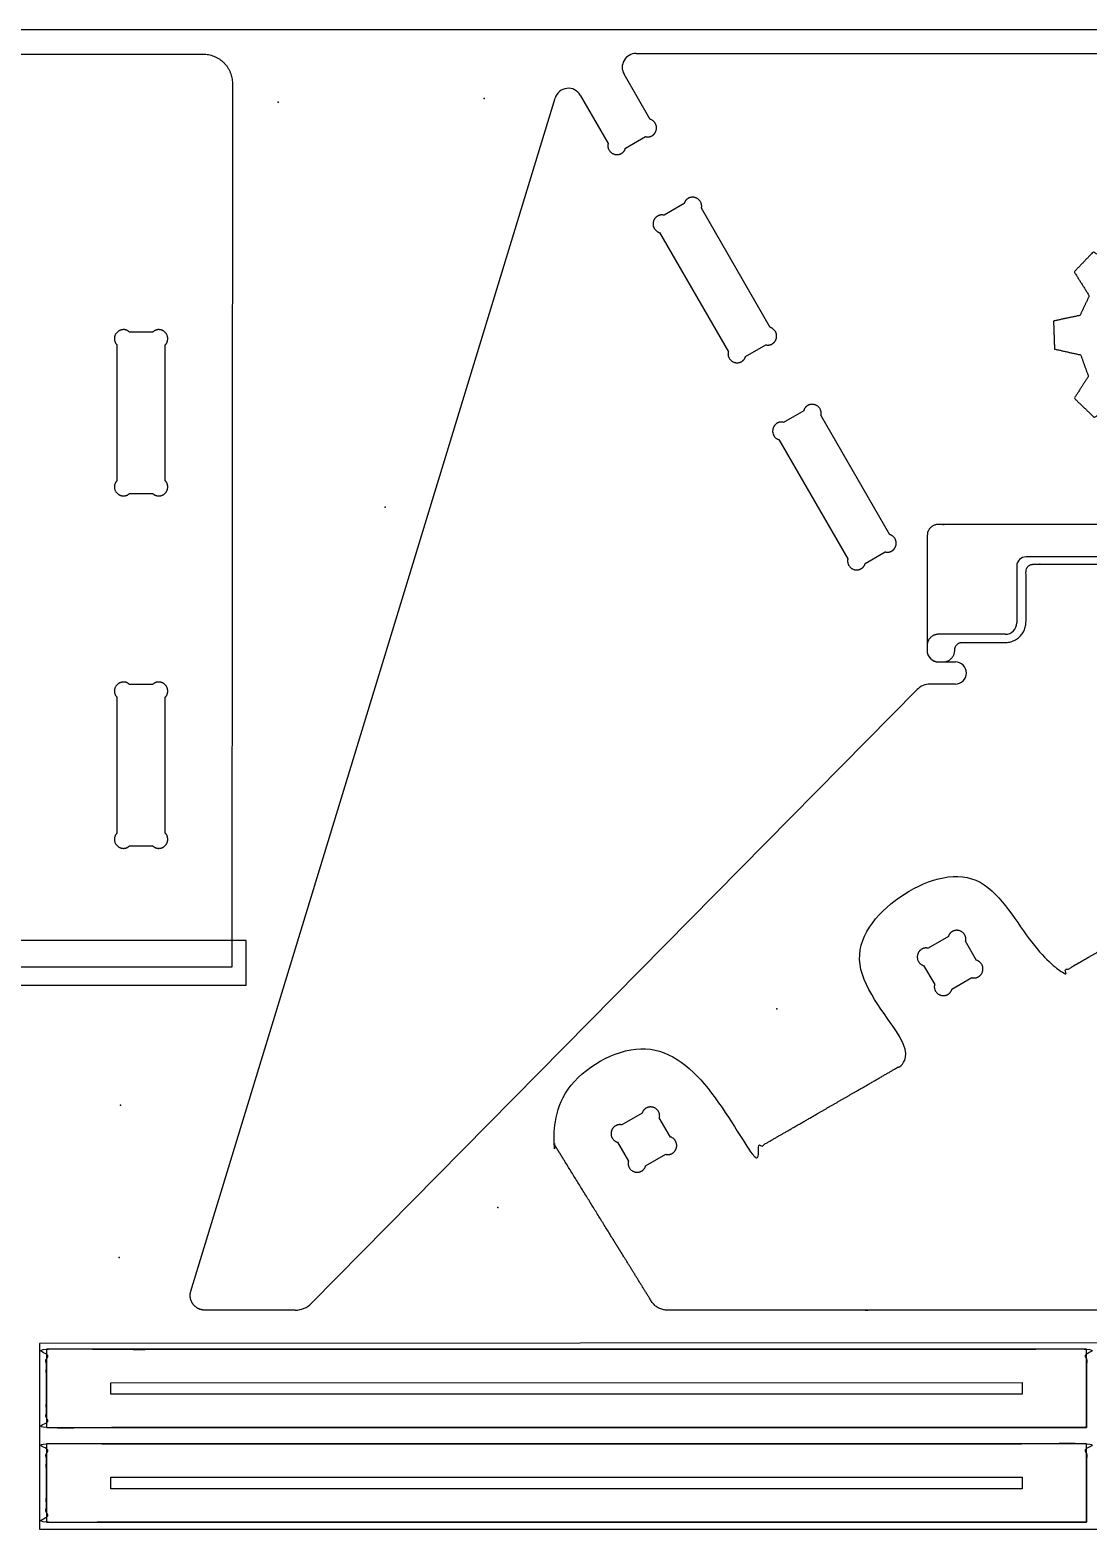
# Model space of a CAD drawing. Header units: millimetres. Extents: x 0 to 2438, y 0 to 1220.
# Drawn here: x 779 to 1238, y 570 to 1220 of the extents above; entities that cross this region are included whole.
import ezdxf

# ---------------------------------------------------------------- set-up
doc = ezdxf.new("R2010")
doc.units = ezdxf.units.MM
doc.header["$MEASUREMENT"] = 0
for name, color, linetype, true_color in [('Angled Pocket Entry', 3, 'Continuous', 0x00ff00), ('Board Fixings', 6, 'Continuous', 0xff00ff), ('Pockets 10mm', 5, 'Continuous', 0x0000ff), ('Pockets 5mm', 4, 'Continuous', 0x00ffff), ('Profile - inside', 30, 'Continuous', 0xff7f00), ('Profile - outside', 18, 'Continuous', 0x000000), ('Stock Perimeter', 1, 'Continuous', 0xff0007)]:
    doc.layers.add(name, color=color, linetype=linetype, true_color=true_color)

msp = doc.modelspace()

# ---------------------------------------------------------------- linework, layer by layer
at = {"layer": 'Angled Pocket Entry'}
for p, q in [((873.3246317852986, 825.1240213875562), (13.86073764517641, 825.1240213875562)), ((873.3246317852986, 805.805738906254), (873.3246317852986, 825.1240213875562)), ((13.86073764517641, 805.805738906254), (873.3246317852986, 805.805738906254))]:
    msp.add_line(p, q, dxfattribs=at)
at = {"layer": 'Board Fixings'}
for p in [(976.5829456385388, 1190.34034558592), (887.230360006779, 1188.754388429757), (933.6103956256023, 1013.008646786231), (1103.510356638297, 795.5506807819257), (818.7850279434181, 753.728478489045), (982.4029359749279, 709.3575203788049), (818.1206966447958, 687.6655292221307)]:
    msp.add_point(p, dxfattribs=at)
at = {"layer": 'Pockets 10mm'}
for points, weights, knots in [([(1223.943824901207, 1081.624344494922), (1223.733094493888, 1087.697127761734), (1223.522364086568, 1093.769911028545), (1229.266308405234, 1094.998734277003), (1235.0102527239, 1096.22755752546), (1237.02192361517, 1100.465714481788), (1239.03359450644, 1104.703871438116), (1235.758953821734, 1109.905709686117), (1232.484313137028, 1115.107547934118), (1236.654966714016, 1119.451388223644), (1240.825620291003, 1123.79522851317), (1245.896430935141, 1120.506449984511), (1250.967241579279, 1117.217671455853), (1255.224743911109, 1118.76521469323), (1259.482246242939, 1120.312757930606), (1260.866111419591, 1126.429221737846), (1262.249976596244, 1132.545685545084), (1268.175397924558, 1132.7026936537), (1274.100819252872, 1132.859701762316), (1275.460648598121, 1126.891766521577), (1276.82047794337, 1120.923831280837), (1280.939326683342, 1119.041602595667), (1285.058175423314, 1117.159373910497), (1290.343961426659, 1120.494963196464), (1295.629747430004, 1123.830552482432), (1299.973500973751, 1119.65975476059), (1304.317254517498, 1115.488957038748), (1301.085395310645, 1110.500079425572), (1297.853536103791, 1105.511201812395), (1299.531434410317, 1101.135184944583), (1301.209332716843, 1096.759168076771), (1307.139580084808, 1095.411975373355), (1313.069827452774, 1094.064782669938), (1313.191896748453, 1088.043483980666), (1313.313966044133, 1082.022185291395), (1307.705735171874, 1080.818050430954), (1302.097504299615, 1079.613915570513), (1300.104110792863, 1075.122064099634), (1298.110717286112, 1070.630212628755), (1301.232310324058, 1065.656961063916), (1304.353903362005, 1060.683709499077), (1300.182545348969, 1056.339836180406), (1296.011187335933, 1051.995962861736), (1291.33204980161, 1055.016067847038), (1286.652912267286, 1058.03617283234), (1284.220986964571, 1057.007057579571), (1281.789061661855, 1055.977942326802), (1277.578134342447, 1065.822225621911), (1273.36720702304, 1075.666508917021), (1274.009898313949, 1076.246876351091), (1274.652589604859, 1076.827243785162), (1277.7208586105, 1078.662700071579), (1279.440467520635, 1081.797364274728), (1280.986861764627, 1084.616276558812), (1280.986861764627, 1087.831490645497), (1280.986861764627, 1093.037372215249), (1277.305583623625, 1096.718322386993), (1273.624305482624, 1100.399272558737), (1268.418423912872, 1100.399272558737), (1263.212814041748, 1100.399272558738), (1259.532055989946, 1096.718186537679), (1255.851297938144, 1093.037100516621), (1255.851297938144, 1087.831490645497), (1255.851297938144, 1084.616360577982), (1257.397399591032, 1081.797383630583), (1258.943501243921, 1078.978406683183), (1261.65110627201, 1077.244643042171), (1262.501875995129, 1076.635423031574), (1263.352645718248, 1076.026203020977), (1259.358962393038, 1066.060483672006), (1255.365279067829, 1056.094764323036), (1253.171692744478, 1057.079074275709), (1250.978106421127, 1058.063384228381), (1246.092340655125, 1055.011911011067), (1241.206574889124, 1051.960437793752), (1236.862370556282, 1056.131191338572), (1232.518166223441, 1060.301944883392), (1235.592350824222, 1065.0603809547), (1238.666535425002, 1069.818817026009), (1237.005360165168, 1074.448628859075), (1235.344184905335, 1079.078440692142), (1229.644004903271, 1080.351392593532), (1223.943824901207, 1081.624344494922)], [1, 1, 1, 1, 1, 1, 1, 1, 1, 1, 1, 1, 1, 1, 1, 1, 1, 1, 1, 1, 1, 1, 1, 1, 1, 1, 1, 1, 1, 1, 1, 1, 1, 1, 1, 1, 1, 1, 1, 1, 1, 1, 1, 1, 1, 1, 1, 1, 1, 1, 1, 0.9650995634148739, 1, 0.9686954387673045, 1, 0.9238710084768602, 1, 0.9238880560873677, 1, 0.92387100803192, 1, 0.9238880565322293, 1, 0.9687065421900024, 1, 0.9689635291527589, 1, 1, 1, 1, 1, 1, 1, 1, 1, 1, 1, 1, 1, 1, 1, 1, 1], [178.5518282399401, 178.5518282399401, 178.5518282399401, 190.7047050862232, 190.7047050862232, 202.4525394248386, 202.4525394248386, 211.8352456786344, 211.8352456786344, 224.1287224484184, 224.1287224484184, 236.1725257879194, 236.1725257879194, 248.2604014986086, 248.2604014986086, 257.3204712946059, 257.3204712946059, 269.8625942939103, 269.8625942939103, 281.7175965232163, 281.7175965232163, 293.9593916343697, 293.9593916343697, 303.0164772066814, 303.0164772066814, 315.516987525516, 315.516987525516, 327.5608653869579, 327.5608653869579, 339.4493158784518, 339.4493158784518, 348.8226538867427, 348.8226538867427, 360.9853447116221, 360.9853447116221, 373.0304165367916, 373.0304165367916, 384.5025034051313, 384.5025034051313, 394.3311039788045, 394.3311039788045, 406.0746254645817, 406.0746254645817, 418.1194522514765, 418.1194522514765, 429.257739765697, 429.257739765697, 434.5391558187905, 434.5391558187905, 455.9533401351457, 455.9533401351457, 457.6852505877277, 457.6852505877277, 464.6645806133474, 464.6645806133474, 470.9580799376645, 470.9580799376645, 480.82717673692, 480.82717673692, 490.6963977507886, 490.6963977507886, 500.5649801120389, 500.5649801120389, 510.4336866878998, 510.4336866878998, 516.7270704265758, 516.7270704265758, 523.0215899446092, 523.0215899446092, 525.1143948978593, 525.1143948978593, 546.5867090390507, 546.5867090390507, 551.3953209139786, 551.3953209139786, 562.9161187884691, 562.9161187884691, 574.9605858031779, 574.9605858031779, 586.2907799417449, 586.2907799417449, 596.1283936470063, 596.1283936470063, 607.809568005637, 607.809568005637, 607.809568005637]), ([(1180.676930512388, 951.1527339095095), (1180.676930512389, 945.942279377058), (1175.676930512388, 945.9422793770582), (1174.676930512394, 945.9422793770582), (1173.6769305124, 945.9422793770582), (1168.6769305124, 945.9422793770581), (1168.6769305124, 950.9422793770582), (1168.676930512396, 975.7683369715792), (1168.676930512392, 1000.5943945661), (1168.676930512393, 1005.594394566099), (1173.676930512392, 1005.5943945661), (1268.418423912874, 1005.5943945661), (1363.159917313353, 1005.5943945661), (1368.159917313354, 1005.5943945661), (1368.159917313353, 1000.5943945661), (1368.15991731335, 975.7683369715787), (1368.159917313346, 950.9422793770577), (1368.159917313347, 945.9422793770564), (1363.159917313346, 945.9422793770576), (1362.159917313353, 945.9422793770577), (1361.159917313357, 945.9422793770577), (1356.159917313357, 945.9422793770576), (1356.159917313358, 951.1527339095094), (1356.159917313358, 954.3631884419608), (1353.159917313358, 954.3631884419608), (1343.70635978673, 954.3631884419605), (1334.252802260101, 954.3631884419601), (1325.252802260102, 954.3631884419588), (1325.252802260103, 963.3631884419591), (1325.252802260103, 974.3157627067678), (1325.252802260103, 985.2683369715764), (1325.252802260103, 988.2683369715762), (1322.252802260103, 988.2683369715762), (1268.418423912873, 988.2683369715763), (1214.584045565643, 988.2683369715764), (1211.584045565642, 988.2683369715774), (1211.584045565643, 985.2683369715764), (1211.584045565643, 974.3157627067685), (1211.584045565643, 963.3631884419591), (1211.584045565643, 954.3631884419588), (1202.584045565643, 954.3631884419601), (1193.130488039017, 954.3631884419605), (1183.676930512388, 954.3631884419608), (1180.676930512388, 954.3631884419608), (1180.676930512388, 951.1527339095095)], [1, 0.7071067811865154, 1, 1, 1, 0.7071067811865395, 1, 1, 1, 0.7071067811866842, 1, 1, 1, 0.7071067811865717, 1, 1, 1, 0.7071067811863787, 1, 1, 1, 0.7071067811865476, 1, 0.7071067811865476, 1, 1, 1, 0.7071067811864626, 1, 1, 1, 0.7071067811865207, 1, 1, 1, 0.70710678118636, 1, 1, 1, 0.7071067811864626, 1, 1, 1, 0.7071067811865476, 1], [18.45353068154111, 18.45353068154111, 18.45353068154111, 26.30607496510345, 26.30607496510345, 28.30607496509219, 28.30607496509219, 36.15861924865465, 36.15861924865465, 85.81073443769662, 85.81073443769662, 93.66327872125817, 93.66327872125817, 283.1462655222211, 283.1462655222211, 290.9988098057833, 290.9988098057833, 340.6509249948266, 340.6509249948266, 348.5034692783896, 348.5034692783896, 350.5034692783785, 350.5034692783785, 358.3560135619413, 358.3560135619413, 363.0684025423257, 363.0684025423257, 381.9755175955797, 381.9755175955797, 396.1083215313948, 396.1083215313948, 418.0134700610116, 418.0134700610116, 422.7244717592276, 422.7244717592276, 530.3932284536899, 530.3932284536899, 535.1042301519067, 535.1042301519067, 557.0093786815297, 557.0093786815297, 571.1421826173448, 571.1421826173448, 590.0492976705989, 590.0492976705989, 594.7616866509833, 594.7616866509833, 594.7616866509833])]:
    msp.add_rational_spline(points, weights, degree=2, knots=knots, dxfattribs=at)
at = {"layer": 'Pockets 5mm'}
for p, q in [((1698.093936271638, 650.9016284064194), (783.592182094904, 650.4016284064089)), ((783.592182094904, 650.4016284064089), (783.5921820949043, 569.9026194766648)), ((814.5223090976558, 633.3719220620901), (1209.922308121653, 633.3997037682028)), ((814.5226604090633, 628.3719220744321), (814.5223090976558, 633.3719220620901)), ((1209.922308121653, 633.3997037682028), (1209.922659433061, 628.3997037805448)), ((1209.922659433061, 628.3997037805448), (814.5226604090633, 628.3719220744321)), ((814.525189816381, 592.3724176984114), (1209.925188840378, 592.4001994045241)), ((814.5255411277885, 587.3724177107533), (814.525189816381, 592.3724176984114)), ((1209.925188840378, 592.4001994045241), (1209.925540151786, 587.400199416866)), ((1209.925540151786, 587.400199416866), (814.5255411277885, 587.3724177107533)), ((783.5921820949043, 569.9026194766648), (1698.093936271638, 569.9026194766648))]:
    msp.add_line(p, q, dxfattribs=at)
at = {"layer": 'Profile - inside'}
for p, q in [((1063.298433252705, 1144.716223437933), (1054.551951791719, 1139.664867157515)), ((1100.65078733043, 1090.935810340472), (1070.746578173244, 1142.719120329648)), ((1052.561124198539, 1132.217249291391), (1082.465334253443, 1080.433940753849)), ((832.7360263492774, 1088.965248189712), (822.6454889414757, 1088.964739552213)), ((817.1940290876054, 1083.510564493806), (817.1910326857745, 1024.462797731377)), ((838.1940479970366, 1024.462797731377), (838.1910515952056, 1083.510564493806)), ((1089.908555960828, 1078.43373309728), (1098.651346222337, 1083.483481139478)), ((1115.166987376304, 1054.882474385258), (1106.420505915318, 1049.831118104841)), ((1152.519341454029, 1001.102061287797), (1122.615132296842, 1052.885371276974)), ((1104.429678322138, 1042.383500238717), (1134.333888377042, 990.600191701175)), ((822.649049971549, 1019.00889797314), (832.7360307112642, 1019.00889797314)), ((1141.777110084427, 988.5999840446063), (1150.519900345937, 993.6497320868045)), ((817.1940290876163, 930.6820769012533), (817.1910326857854, 871.6343101388243)), ((832.7360263492882, 936.1367605971592), (822.6454889414866, 936.1362519596598)), ((838.1940479970475, 871.6343101388245), (838.1910515952165, 930.6820769012527)), ((822.6490499715599, 866.1804103805867), (832.7360307112751, 866.1804103805867)), ((1177.906428107292, 826.7935024511924), (1169.166409405176, 821.7501009642018)), ((1190.151597673899, 816.4847652625016), (1185.355368600988, 824.7964437804638)), ((1167.168053546685, 814.3015083672215), (1171.964282619596, 805.9898298492593)), ((1179.413181942014, 803.9926006090569), (1188.153241815408, 809.0361726655212)), ((1045.058732381415, 750.1854677211015), (1036.318713679298, 745.1420662341109)), ((1057.303901948022, 739.8767305324108), (1052.50767287511, 748.188409050373)), ((1034.320357820807, 737.6934736371306), (1039.116586893719, 729.3817951191684)), ((1046.565486216137, 727.3845658789661), (1055.305546089531, 732.4281379354304))]:
    msp.add_line(p, q, dxfattribs=at)
for points, weights, knots in [([(1070.746578173244, 1142.719120329648), (1070.902739714907, 1143.031394279593), (1070.902609282817, 1143.544848505967), (1070.901610651684, 1147.473848379049), (1066.972610778586, 1147.472849747931), (1063.962303794716, 1147.472082244868), (1063.298433252705, 1144.716223437933)], [0.9155353940041016, 0.9488887761599074, 1.000252789399462, 0.7072855302865271, 1.000252789399462, 0.7592858656683237, 0.9147125539849038], [0.0848351725323084, 0.0848351725323084, 0.0848351725323084, 0.3192428007159833, 0.3192428007159833, 1.646904569199478, 1.646904569199478, 2.740158827017609, 2.740158827017609, 2.740158827017609]), ([(1054.551951791719, 1139.664867157515), (1051.829708881073, 1140.469252555833), (1050.323165259935, 1137.858313291591), (1048.359530163315, 1134.455200274468), (1051.762643180439, 1132.491565177845), (1052.209030969958, 1132.233994450955), (1052.561124198539, 1132.217249291391)], [0.9147125539849038, 0.7587693253797998, 0.9999008340941437, 0.7070366603021523, 0.9999008340941437, 0.9483733490867859, 0.9149777019224727], [12.84051219801859, 12.84051219801859, 12.84051219801859, 13.93376645583669, 13.93376645583669, 15.26142822432018, 15.26142822432018, 15.49583585250383, 15.49583585250383, 15.49583585250383]), ([(822.6454889414757, 1088.964739552213), (820.6923793115661, 1091.01898628333), (818.0852202119936, 1089.51444535121), (814.6822101302026, 1087.550631871481), (816.6460236099175, 1084.147621789682), (816.9026551135913, 1083.702915956043), (817.1940290876054, 1083.510564493806)], [0.9990995276609208, 0.8293572942665498, 1.092547367249238, 0.7725476521510941, 1.092547367249238, 1.036445168938954, 1.000014597872499], [300.0315795456948, 300.0315795456948, 300.0315795456948, 301.1248359080378, 301.1248359080378, 302.4525002322828, 302.4525002322828, 302.6869032001801, 302.6869032001801, 302.6869032001801]), ([(838.1910515952056, 1083.510564493806), (838.4824255692229, 1083.702915956048), (838.739057072886, 1084.147621789667), (840.702870552608, 1087.550631871481), (837.2998604708182, 1089.51444535121), (834.692553825494, 1091.01907142912), (832.7360263492774, 1088.965248189712)], [1, 1.03643003926515, 1.092531418613913, 0.7725363747629054, 1.092531418613913, 0.8293338813606207, 0.9990995276609208], [287.2892751514935, 287.2892751514935, 287.2892751514935, 287.5236781193882, 287.5236781193882, 288.8513424436347, 288.8513424436347, 289.9445988059788, 289.9445988059788, 289.9445988059788]), ([(1098.651346222337, 1083.483481139478), (1101.372055635439, 1082.680753087478), (1102.878634629309, 1085.289320005204), (1104.843642728056, 1088.69164041513), (1101.441322318138, 1090.656648513891), (1100.996696207206, 1090.913441973143), (1100.65078733043, 1090.935810340472)], [0.9148747118019372, 0.7591602479915668, 1.00025278939945, 0.7072855302865182, 1.00025278939945, 0.9488887761599034, 0.9155353940041016], [-17.39721451562605, -17.39721451562605, -17.39721451562605, -16.30396025780792, -16.30396025780792, -14.97629848932442, -14.97629848932442, -14.74189086114075, -14.74189086114075, -14.74189086114075]), ([(1082.465334253443, 1080.433940753849), (1082.301210346715, 1080.12101472012), (1082.301132990554, 1079.603751776366), (1082.300546263353, 1075.674751820176), (1086.229546219543, 1075.674165092974), (1089.244216330729, 1075.673716491576), (1089.908555960828, 1078.43373309728)], [0.9148869673298232, 0.948340787167526, 1.000055902457435, 0.707146310193383, 1.000055902457435, 0.7588713041536368, 0.9148747118019372], [-30.14889082076849, -30.14889082076849, -30.14889082076849, -29.91448319258484, -29.91448319258484, -28.58682142410134, -28.58682142410134, -27.49356716628324, -27.49356716628324, -27.49356716628324]), ([(1122.615132296842, 1052.885371276974), (1122.771293838505, 1053.197645226919), (1122.771163406416, 1053.711099453293), (1122.770164775283, 1057.640099326374), (1118.841164902185, 1057.639100695258), (1115.830857918315, 1057.638333192194), (1115.166987376304, 1054.882474385258)], [0.9155353940041016, 0.9488887761599074, 1.000252789399462, 0.7072855302865271, 1.000252789399462, 0.7592858656683237, 0.9147125539849038], [0.0848351725323084, 0.0848351725323084, 0.0848351725323084, 0.3192428007159833, 0.3192428007159833, 1.646904569199478, 1.646904569199478, 2.740158827017609, 2.740158827017609, 2.740158827017609]), ([(1106.420505915318, 1049.831118104841), (1103.698263004673, 1050.635503503159), (1102.191719383534, 1048.024564238917), (1100.228084286914, 1044.621451221794), (1103.631197304037, 1042.657816125172), (1104.077585093557, 1042.400245398282), (1104.429678322138, 1042.383500238717)], [0.9147125539849038, 0.7587693253797998, 0.9999008340941437, 0.7070366603021523, 0.9999008340941437, 0.9483733490867859, 0.9149777019224727], [12.84051219801859, 12.84051219801859, 12.84051219801859, 13.93376645583669, 13.93376645583669, 15.26142822432018, 15.26142822432018, 15.49583585250383, 15.49583585250383, 15.49583585250383]), ([(817.1910326857745, 1024.462797731377), (816.9026610765776, 1024.270456602393), (816.6460236099164, 1023.825740434547), (814.6822101302045, 1020.422730352743), (818.0852202120006, 1018.458916873015), (820.6943174605933, 1016.953258387438), (822.649049971549, 1019.00889797314)], [1.000014597872499, 1.036445596895212, 1.092549122090694, 0.7725488930114014, 1.092549122090694, 0.8292103096938592, 0.999292871435059], [361.7346700386324, 361.7346700386324, 361.7346700386324, 361.969077666816, 361.969077666816, 363.2967394352995, 363.2967394352995, 364.3899936931177, 364.3899936931177, 364.3899936931177]), ([(832.7360307112642, 1019.00889797314), (834.690763222217, 1016.953258387438), (837.2998604707961, 1018.458916873007), (840.7028705526078, 1020.422730352743), (838.7390570728944, 1023.825740434548), (838.4824196062339, 1024.270456602393), (838.1940479970366, 1024.462797731377)], [0.999292871435059, 0.8292103096938592, 1.092549122090694, 0.7725488930114014, 1.092549122090694, 1.036445596895212, 1.000014597872499], [374.4769744328336, 374.4769744328336, 374.4769744328336, 375.5702286906518, 375.5702286906518, 376.8978904591353, 376.8978904591353, 377.1322980873189, 377.1322980873189, 377.1322980873189]), ([(1150.519900345937, 993.6497320868045), (1153.240609759038, 992.8470040348037), (1154.747188752908, 995.4555709525298), (1156.712196851655, 998.8578913624563), (1153.309876441737, 1000.822899461216), (1152.865250330804, 1001.079692920469), (1152.519341454029, 1001.102061287797)], [0.9148747118019372, 0.7591602479915668, 1.00025278939945, 0.7072855302865182, 1.00025278939945, 0.9488887761599034, 0.9155353940041016], [-17.39721451562605, -17.39721451562605, -17.39721451562605, -16.30396025780792, -16.30396025780792, -14.97629848932442, -14.97629848932442, -14.74189086114075, -14.74189086114075, -14.74189086114075]), ([(1134.333888377042, 990.600191701175), (1134.169764470314, 990.287265667446), (1134.169687114153, 989.7700027236926), (1134.169100386953, 985.8410027675021), (1138.098100343142, 985.8404160402998), (1141.112770454328, 985.8399674389019), (1141.777110084427, 988.5999840446063)], [0.9148869673298232, 0.948340787167526, 1.000055902457435, 0.707146310193383, 1.000055902457435, 0.7588713041536368, 0.9148747118019372], [-30.14889082076849, -30.14889082076849, -30.14889082076849, -29.91448319258484, -29.91448319258484, -28.58682142410134, -28.58682142410134, -27.49356716628324, -27.49356716628324, -27.49356716628324]), ([(822.6454889414866, 936.1362519596598), (820.692379311577, 938.1904986907774), (818.0852202120045, 936.6859577586566), (814.6822101302137, 934.7221442789281), (816.6460236099284, 931.319134197129), (816.9026551136023, 930.87442836349), (817.1940290876163, 930.6820769012533)], [0.9990995276609208, 0.8293572942665498, 1.092547367249238, 0.7725476521510941, 1.092547367249238, 1.036445168938954, 1.000014597872499], [300.0315795456948, 300.0315795456948, 300.0315795456948, 301.1248359080378, 301.1248359080378, 302.4525002322828, 302.4525002322828, 302.6869032001801, 302.6869032001801, 302.6869032001801]), ([(838.1910515952165, 930.6820769012527), (838.4824255692339, 930.8744283634957), (838.7390570728968, 931.3191341971146), (840.702870552619, 934.7221442789281), (837.2998604708291, 936.685957758657), (834.6925538255049, 938.1905838365675), (832.7360263492882, 936.1367605971592)], [1, 1.03643003926515, 1.092531418613913, 0.7725363747629054, 1.092531418613913, 0.8293338813606207, 0.9990995276609208], [287.2892751514935, 287.2892751514935, 287.2892751514935, 287.5236781193882, 287.5236781193882, 288.8513424436347, 288.8513424436347, 289.9445988059788, 289.9445988059788, 289.9445988059788]), ([(817.1910326857854, 871.6343101388243), (816.9026610765885, 871.4419690098401), (816.6460236099273, 870.9972528419945), (814.6822101302153, 867.5942427601898), (818.0852202120116, 865.6304292804626), (820.6943174606042, 864.1247707948855), (822.6490499715599, 866.1804103805867)], [1.000014597872499, 1.036445596895212, 1.092549122090694, 0.7725488930114014, 1.092549122090694, 0.8292103096938592, 0.999292871435059], [361.7346700386324, 361.7346700386324, 361.7346700386324, 361.969077666816, 361.969077666816, 363.2967394352995, 363.2967394352995, 364.3899936931177, 364.3899936931177, 364.3899936931177]), ([(832.7360307112751, 866.1804103805867), (834.6907632222279, 864.1247707948855), (837.2998604708072, 865.6304292804545), (840.7028705526186, 867.5942427601898), (838.7390570729054, 870.9972528419947), (838.4824196062449, 871.4419690098401), (838.1940479970475, 871.6343101388245)], [0.999292871435059, 0.8292103096938592, 1.092549122090694, 0.7725488930114014, 1.092549122090694, 1.036445596895212, 1.000014597872499], [374.4769744328336, 374.4769744328336, 374.4769744328336, 375.5702286906518, 375.5702286906518, 376.8978904591353, 376.8978904591353, 377.1322980873189, 377.1322980873189, 377.1322980873189]), ([(1185.355368600988, 824.7964437804638), (1185.510355153743, 825.1082537557853), (1185.510368386479, 825.6195883391839), (1185.510469511808, 829.5485883378734), (1181.581469513118, 829.548689463221), (1178.571480827734, 829.5487653510778), (1177.906428107292, 826.7935024511924)], [0.9999999999988057, 1.036354135620182, 1.092221121899176, 0.7723169618517338, 1.092221121899176, 0.829119450547595, 0.9987885329584286], [270.6972819813454, 270.6972819813454, 270.6972819813454, 270.9308558218686, 270.9308558218686, 272.2589972136806, 272.2589972136806, 273.3526056358311, 273.3526056358311, 273.3526056358311]), ([(1169.166409405176, 821.7501009642018), (1166.448120407279, 822.5530167084526), (1164.942005920353, 819.9469370772493), (1162.976045563678, 816.5451668210565), (1166.377815819861, 814.5792064643668), (1166.82053481164, 814.3233491786295), (1167.168053546685, 814.3015083672215)], [0.9987885329584286, 0.8291194505476235, 1.092221121899195, 0.7723169618517476, 1.092221121899195, 1.036354135621104, 1], [283.4419496188758, 283.4419496188758, 283.4419496188758, 284.5355580410279, 284.5355580410279, 285.8636994328417, 285.8636994328417, 286.0972732733616, 286.0972732733616, 286.0972732733616]), ([(1188.153241815408, 809.0361726655212), (1190.871530813305, 808.2332569212701), (1192.377645300231, 810.8393365524738), (1194.343605656906, 814.2411068086658), (1190.941835400722, 816.2070671653564), (1190.49911640893, 816.4629244511019), (1190.151597673899, 816.4847652625016)], [0.9987885329595518, 0.8291194505485134, 1.092221121900394, 0.7723169618525957, 1.092221121900394, 1.036354135620481, 0.9999999999988057], [258.4427360019703, 258.4427360019703, 258.4427360019703, 259.5363444241194, 259.5363444241194, 260.8644858159295, 260.8644858159295, 261.0980596564561, 261.0980596564561, 261.0980596564561]), ([(1171.964282619596, 805.9898298492593), (1171.80929606684, 805.6780198739377), (1171.809282834105, 805.1666852905392), (1171.809181708775, 801.2376852918491), (1175.738181707465, 801.2375841665024), (1178.748021599606, 801.2375082823963), (1179.413181942014, 803.9926006090569)], [1.00001274893661, 1.036367348034595, 1.092235046558307, 0.7723268080726319, 1.092235046558307, 0.8291398941685705, 0.9987885329595518], [245.6981499193162, 245.6981499193162, 245.6981499193162, 245.9317201957913, 245.9317201957913, 247.2598413218077, 247.2598413218077, 248.3533920189323, 248.3533920189323, 248.3533920189323]), ([(1052.50767287511, 748.188409050373), (1052.662659427866, 748.5002190256945), (1052.662672660602, 749.0115536090931), (1052.662773785931, 752.9405536077825), (1048.733773787241, 752.9406547331301), (1045.723785101857, 752.940730620987), (1045.058732381415, 750.1854677211015)], [0.9999999999988057, 1.036354135620182, 1.092221121899176, 0.7723169618517338, 1.092221121899176, 0.829119450547595, 0.9987885329584286], [270.6972819813454, 270.6972819813454, 270.6972819813454, 270.9308558218686, 270.9308558218686, 272.2589972136806, 272.2589972136806, 273.3526056358311, 273.3526056358311, 273.3526056358311]), ([(1036.318713679298, 745.1420662341109), (1033.600424681402, 745.9449819783619), (1032.094310194475, 743.3389023471585), (1030.128349837801, 739.9371320909657), (1033.530120093984, 737.9711717342761), (1033.972839085762, 737.7153144485387), (1034.320357820807, 737.6934736371306)], [0.9987885329584286, 0.8291194505476235, 1.092221121899195, 0.7723169618517476, 1.092221121899195, 1.036354135621104, 1], [283.4419496188758, 283.4419496188758, 283.4419496188758, 284.5355580410279, 284.5355580410279, 285.8636994328417, 285.8636994328417, 286.0972732733616, 286.0972732733616, 286.0972732733616]), ([(1055.305546089531, 732.4281379354304), (1058.023835087428, 731.6252221911792), (1059.529949574353, 734.2313018223831), (1061.495909931028, 737.6330720785749), (1058.094139674845, 739.5990324352656), (1057.651420683052, 739.8548897210112), (1057.303901948022, 739.8767305324108)], [0.9987885329595518, 0.8291194505485134, 1.092221121900394, 0.7723169618525957, 1.092221121900394, 1.036354135620481, 0.9999999999988057], [258.4427360019703, 258.4427360019703, 258.4427360019703, 259.5363444241194, 259.5363444241194, 260.8644858159295, 260.8644858159295, 261.0980596564561, 261.0980596564561, 261.0980596564561]), ([(1039.116586893719, 729.3817951191684), (1038.961600340963, 729.0699851438469), (1038.961587108227, 728.5586505604484), (1038.961485982898, 724.6296505617581), (1042.890485981588, 724.6295494364117), (1045.900325873729, 724.6294735523055), (1046.565486216137, 727.3845658789661)], [1.00001274893661, 1.036367348034595, 1.092235046558307, 0.7723268080726319, 1.092235046558307, 0.8291398941685705, 0.9987885329595518], [245.6981499193162, 245.6981499193162, 245.6981499193162, 245.9317201957913, 245.9317201957913, 247.2598413218077, 247.2598413218077, 248.3533920189323, 248.3533920189323, 248.3533920189323])]:
    msp.add_rational_spline(points, weights, degree=2, knots=knots, dxfattribs=at)
at = {"layer": 'Profile - outside'}
for p, q in [((29.77038489407872, 1209.517725684164), (854.6227041785658, 1209.517725684163)), ((1042.41497493358, 1209.804135847569), (1494.421872892166, 1209.804135847569)), ((867.3211665568454, 1196.957389781838), (867.0696696771179, 813.5314184110955)), ((1048.536685590867, 1181.205715398052), (1037.219131069048, 1200.803601472588)), ((849.260695335805, 673.0382449970289), (1007.280301699701, 1190.472131539207)), ((1018.214518884495, 1191.720218963873), (1030.351232519322, 1170.703845814572)), ((1037.794470873948, 1168.703647771576), (1046.537261135457, 1173.753395813774)), ((1325.252802260102, 991.5133823698561), (1211.584045565642, 991.5133823698562)), ((1207.584045565642, 987.5133823698543), (1207.584045565643, 966.1633339811839)), ((1207.584045565643, 966.1633339811839), (1207.584045565643, 962.9422793770561)), ((1202.584045565642, 957.9422793770563), (1173.67693060879, 957.9422793770583)), ((1168.676930415993, 952.9422793770586), (1168.676930415993, 950.9422793770586)), ((1173.676930415993, 945.9422793770588), (1180.929275736492, 945.9422793770555)), ((1180.929275736492, 936.314592774077), (1170.002231208298, 936.3145927740807)), ((1164.308507771283, 933.9343359552935), (901.6488731043204, 667.8169584101512)), ((867.0696696771179, 813.5314184110955), (17.32342051004103, 813.529717040187)), ((855.6211714879161, 664.8343462369754), (855.3340429141007, 664.8343462369755)), ((855.7647357748239, 664.8343462369754), (855.6211714879161, 664.8343462369754)), ((855.9083000617319, 664.8343462369754), (855.7647357748239, 664.8343462369754)), ((856.482620619914, 664.8343462369768), (855.9083000617319, 664.8343462369754)), ((894.514277921195, 664.834346236977), (856.482620619914, 664.8343462369768)), ((1237.837578802353, 647.9014174270494), (786.5867028278508, 647.869711510885)), ((786.5867028278508, 647.869711510885), (786.5890917106051, 613.8702071299275)), ((1237.839967685107, 613.9019130460923), (1237.837578802353, 647.9014174270494)), ((786.5890917106051, 613.8702071299275), (1237.839967685107, 613.9019130460923)), ((1237.840459521078, 606.9019130633707), (786.5895835465758, 606.8702071472063)), ((786.5895835465758, 606.8702071472063), (786.5919724293303, 572.8707027662488)), ((1237.842848403832, 572.9024086824136), (1237.840459521078, 606.9019130633707)), ((786.5919724293303, 572.8707027662488), (1237.842848403832, 572.9024086824136))]:
    msp.add_line(p, q, dxfattribs=at)
for centre, radius, start, end in [((1042.414974933576, 1203.804135847569), 6.000000000000088, 89.99999999996527, 210.005892502312), ((1013.018675095402, 1188.719684458266), 5.999999999999412, 30.00589394275921, 163.0178049880564), ((1211.584045565643, 987.5133823698554), 4.000000000000796, 90.00000000001629, 179.9999999999886), ((1202.584045565643, 962.9422793770565), 5.000000000000227, 270.0000000000026, 359.9999999999961), ((1173.676930415993, 950.9422793770583), 4.999999999999545, 179.9999999999961, 270), ((1180.929275736492, 941.1284360755662), 4.813843301489214, 270, 90), ((1170.002231208296, 928.314592774085), 7.99999999999568, 89.99999999998697, 135.3746593464866), ((894.5142779211928, 674.8588516588525), 10.02450542187551, 270.0000000000123, 315.3746593464795)]:
    msp.add_arc(centre, radius, start, end, dxfattribs=at)
for points, weights in [([(854.6227041785658, 1209.517725684163), (867.1837814303035, 1209.517704507782), (867.3211665568454, 1196.957389781838)], [1.00452983804041, 0.7125937557411062, 0.9999998629529634]), ([(1173.67693060879, 957.9422793770583), (1168.676930415994, 957.9422793770581), (1168.676930415993, 952.9422793770586)], [0.9999999999999999, 0.7071067811865395, 0.9999999999999999])]:
    msp.add_rational_spline(points, weights, degree=2, dxfattribs=at)
for points, weights, knots in [([(1046.537261135457, 1173.753395813774), (1049.257970548559, 1172.950667761773), (1050.764549542426, 1175.559234679493), (1052.729557641178, 1178.96155508942), (1049.327237231258, 1180.926563188186), (1048.882611152499, 1181.183356588045), (1048.536685590867, 1181.205715398052)], [0.9999849025032083, 0.829784424882549, 1.093305646317519, 0.7730838364221931, 1.093305646317519, 1.037163302911661, 1.000707089421697], [1582.918912303814, 1582.918912303814, 1582.918912303814, 1584.012166561633, 1584.012166561633, 1585.339828330115, 1585.339828330115, 1585.574235958299, 1585.574235958299, 1585.574235958299]), ([(1030.351232519322, 1170.703845814572), (1030.187125295774, 1170.390917369609), (1030.187047903674, 1169.873666450663), (1030.186461176471, 1165.944666494471), (1034.115461132663, 1165.944079767269), (1037.130130678566, 1165.943632752641), (1037.794470873948, 1168.703647771576)], [0.9999997959682396, 1.0365654210604, 1.093090280582682, 0.7729315498490977, 1.093090280582682, 0.8294688123947653, 0.9999849025032083], [1570.167235998671, 1570.167235998671, 1570.167235998671, 1570.401643626855, 1570.401643626855, 1571.729305395339, 1571.729305395339, 1572.822559653157, 1572.822559653157, 1572.822559653157]), ([(1309.810101358529, 811.1254425231084), (1294.330317043744, 820.0322214557839), (1278.850532728959, 828.9390003884596), (1278.852467362563, 819.6030854078343), (1278.854401996168, 810.2671704272091), (1279.144140110367, 810.0748396583211), (1279.400793266594, 809.6301324624724), (1281.364726296723, 806.2271913737804), (1277.961785208039, 804.2632583436377), (1275.352742799456, 802.7575074902122), (1273.397936129855, 804.813078845429), (1268.352424584281, 804.813078845429), (1263.306913038708, 804.813078845429), (1261.352106369107, 802.7575074902122), (1258.743063960537, 804.2632583436299), (1255.34012287184, 806.2271913737804), (1257.304055901969, 809.6301324624723), (1257.560709058196, 810.0748396583211), (1257.850447172395, 810.2671704272091), (1257.852378330656, 819.5863145255834), (1257.854309488916, 828.9054586239578), (1242.437930247133, 820.0139963454235), (1227.021551005349, 811.1225340668893), (1226.339632739257, 808.5828257657377), (1223.709970156714, 808.5827333826915), (1220.280970158832, 808.5826129180099), (1220.280849694147, 812.0116129158934), (1220.28083381779, 812.4635298997537), (1220.397903700978, 812.9000209197958), (1210.108108517507, 830.7352134917056), (1199.818313334036, 848.5704060636156), (1187.892194833936, 851.7699580530754), (1175.966076333836, 854.9695100425351), (1160.840408618598, 846.2429442764028), (1145.714740903361, 837.5163785102701), (1142.515191688222, 825.5902607546778), (1139.315642473084, 813.6641429990856), (1149.602870390953, 795.8334002413425), (1159.890098308821, 778.0026574835994), (1162.430718359024, 777.3212417580099), (1162.430810768319, 774.6908319557782), (1162.430931233005, 771.2618319578928), (1159.001931235118, 771.261711493212), (1158.549534026916, 771.2616955999808), (1158.112611455918, 771.3790101792223), (1126.252147785864, 753.0033522860303), (1094.391684115809, 734.6276943928384), (1093.709835910598, 732.0878595655417), (1091.08006929623, 732.087767178842), (1087.651069298345, 732.0876467141585), (1087.650948833664, 735.5166467120439), (1087.650932950277, 735.9687637403506), (1087.768104677831, 736.4054343256041), (1077.481052139503, 754.2390211645749), (1067.193999601175, 772.0726080035457), (1055.268125624322, 775.2730712988501), (1043.342251647468, 778.4735345941544), (1028.215917149576, 769.7481246573244), (1013.089582651684, 761.0227147204942), (1009.889122130645, 749.0968414883596), (1006.688661609605, 737.1709682562249), (1027.89683980105, 702.89784971302), (1049.105017992495, 668.6247311698153), (1051.450602041334, 664.8341896422381), (1055.908176446538, 664.834346241912), (1268.420965241669, 664.8418120586178), (1480.9337540368, 664.8492778753235), (1485.398747329801, 664.8494347356326), (1487.742594237297, 668.6497698268267), (1508.945390226718, 702.9195639066571), (1530.14818621614, 737.1893579864885), (1526.946887763939, 749.1150063175274), (1523.745589311737, 761.0406546485664), (1508.618641783973, 769.7650017530858), (1493.491694256209, 778.4893488576055), (1481.566045180646, 775.2880476310866), (1469.640396105084, 772.0867464045675), (1459.354596620647, 754.2524368178355), (1449.068797136211, 736.4181272311034), (1449.185999544944, 735.9814649933622), (1449.186015428333, 735.5293478513738), (1449.186135893015, 732.1003478534884), (1445.75713589513, 732.1002273888085), (1443.127370106924, 732.1001350021346), (1442.445342622643, 734.6399219149231), (1410.583587915586, 753.0133411738886), (1378.721833208529, 771.3867604328543), (1378.284918995154, 771.2694151547308), (1377.832521673198, 771.2693992614966), (1374.403521675311, 771.269278796814), (1374.403401210634, 774.6982787946991), (1374.403308801333, 777.3286885969352), (1376.943880967442, 778.0102828306005), (1387.22985603125, 795.8417483484343), (1397.515831095059, 813.673213866268), (1394.315443931575, 825.5991067847941), (1391.115056768091, 837.5249997033202), (1375.988775941769, 846.250502683989), (1360.862495115446, 854.9760056646579), (1348.936601452607, 851.7756157268004), (1337.010707789768, 848.5752257889427), (1326.722165773019, 830.7393102765708), (1316.433623756269, 812.903394764199), (1316.550724308026, 812.4669118572049), (1316.550740184382, 812.0149949869715), (1316.550860649065, 808.5859949890875), (1313.121860651179, 808.585874524406), (1310.492199720869, 808.585782141418), (1309.810101358529, 811.1254425231083)], [0.9999997738301691, 0.9999997738301691, 0.9999997738301691, 0.9999997738301691, 0.9999997738301691, 1.036430224120372, 1.092532899580762, 0.7725374219644955, 1.092532899580762, 0.8291977883999956, 0.9992777228227235, 0.9992777228227235, 0.9992777228227235, 0.8291977883999956, 1.092532899580762, 0.7725374219644955, 1.092532899580762, 1.036430224120372, 0.9999997738301691, 0.9999997738301691, 0.9999997738301691, 0.9999997738301691, 0.9999997738301691, 0.8296958180575712, 1.093253547700913, 0.7730469971355661, 1.093253547700913, 1.036661863976807, 1.000073635279307, 1.000073635279307, 1.000073635279307, 1.000073635279307, 1.000073635279307, 1.000073635279307, 1.000073635279307, 1.000073635279307, 1.000073635279307, 1.000073635279307, 1.000073635279307, 0.8296393136159375, 1.093253979228609, 0.7730473022717265, 1.093253979228609, 1.036605252717417, 1.000000319457744, 1.000000319457744, 1.000000319457744, 0.8296798730474653, 1.093242964046223, 0.7730395133615656, 1.093242964046223, 1.036628074957477, 1.000033242864854, 1.000033242864854, 1.000033242864854, 1.000033242864854, 1.000033242864854, 1.000033242864854, 1.000033242864854, 1.000033242864854, 1.000033242864854, 1.000033242864854, 1.000033242864854, 0.8735769798108763, 1.000033242864854, 1.000033242864854, 1.000033242864854, 0.8732324424139426, 1.000033242864854, 1.000033242864854, 1.000033242864854, 1.000033242864854, 1.000033242864854, 1.000033242864854, 1.000033242864854, 1.000033242864854, 1.000033242864854, 1.000033242864854, 1.000033242864854, 1.036628079547878, 1.093242983122917, 0.7730395268508253, 1.093242983122917, 0.8296799503634934, 1.000000255692195, 1.000000255692195, 1.000000255692195, 1.036605191205127, 1.09325392859893, 0.7730472664711368, 1.09325392859893, 0.8296392751941734, 1.000073588965344, 1.000073588965344, 1.000073588965344, 1.000073588965344, 1.000073588965344, 1.000073588965344, 1.000073588965344, 1.000073588965344, 1.000073588965344, 1.000073588965344, 1.000073588965344, 1.036661811376069, 1.093253477999802, 0.7730469478494385, 1.093253477999802, 0.8296958908336592, 0.9999995476603893], [2849.921817274537, 2849.921817274537, 2849.921817274537, 2885.580898368894, 2885.580898368894, 2890.210538006119, 2890.210538006119, 2890.444945634303, 2890.444945634303, 2891.772607402786, 2891.772607402786, 2892.865861660604, 2892.865861660604, 2902.956884751752, 2902.956884751752, 2904.05013900957, 2904.05013900957, 2905.377800778053, 2905.377800778053, 2905.612208406237, 2905.612208406237, 2910.23353143589, 2910.23353143589, 2945.826949387928, 2945.826949387928, 2946.001491143033, 2946.001491143033, 2946.213548719214, 2946.213548719214, 2946.251026701039, 2946.251026701039, 2947.872336339662, 2947.872336339662, 2948.844608336729, 2948.844608336729, 2950.219608581297, 2950.219608581297, 2951.191880578363, 2951.191880578363, 2952.812785706265, 2952.812785706265, 2952.987365149856, 2952.987365149856, 2953.199422788481, 2953.199422788481, 2953.236938543271, 2953.236938543271, 3026.796545618853, 3026.796545618853, 3026.971092610624, 3026.971092610624, 3027.183150182341, 3027.183150182341, 3027.220643894159, 3027.220643894159, 3028.84173610116, 3028.84173610116, 3029.814008098227, 3029.814008098227, 3031.189008342793, 3031.189008342793, 3032.16128033986, 3032.16128033986, 3112.769802888698, 3112.769802888698, 3120.903431524748, 3120.903431524748, 3545.929009377292, 3545.929009377292, 3554.073956047609, 3554.073956047609, 3634.671160565956, 3634.671160565956, 3635.643432563023, 3635.643432563023, 3637.01843280759, 3637.01843280759, 3637.990704804657, 3637.990704804657, 3639.611797011657, 3639.611797011657, 3639.649290735304, 3639.649290735304, 3639.86134832336, 3639.86134832336, 3640.035895286964, 3640.035895286964, 3713.595502362545, 3713.595502362545, 3713.633018125488, 3713.633018125488, 3713.845075759643, 3713.845075759643, 3714.019655199551, 3714.019655199551, 3715.640560327453, 3715.640560327453, 3716.61283232452, 3716.61283232452, 3717.987832569087, 3717.987832569087, 3718.960104566154, 3718.960104566154, 3720.581414204777, 3720.581414204777, 3720.618892185812, 3720.618892185812, 3720.830949808079, 3720.830949808079, 3721.005491517889, 3721.005491517889, 3721.005491517889]), ([(855.3340429141007, 664.8343462369755), (852.1342517484957, 664.834346923579), (850.2303802583431, 667.406103068937), (848.3265108013472, 669.9778564678959), (849.260695335805, 673.0382449970289)], [0.9999999999999999, 0.8930283248362968, 1.000000051008128, 0.8930284268523228, 0.9999997959682396], [1510.210931106632, 1510.210931106632, 1510.210931106632, 1510.444314241054, 1510.444314241054, 1510.677697152904, 1510.677697152904, 1510.677697152904])]:
    msp.add_rational_spline(points, weights, degree=2, knots=knots, dxfattribs=at)
for points in [[(1237.839967685107, 613.9019130460923), (1237.83877324373, 630.9016652365708), (1237.837578802353, 647.9014174270494), (1012.212140815102, 647.8855644689672), (786.5867028278508, 647.869711510885), (786.5878972692279, 630.8699593204062), (786.5890917106051, 613.8702071299275), (1012.214529697856, 613.8860600880099), (1237.839967685107, 613.9019130460923)], [(1237.842848403832, 572.9024086824136), (1237.841653962455, 589.9021608728922), (1237.840459521078, 606.9019130633707), (1012.215021533827, 606.8860601052885), (786.5895835465758, 606.8702071472063), (786.5907779879531, 589.8704549567276), (786.5919724293303, 572.8707027662488), (1012.217410416581, 572.8865557243312), (1237.842848403832, 572.9024086824136)]]:
    msp.add_open_spline(points, degree=2, knots=[936.5012586416144, 936.5012586416144, 936.5012586416144, 970.5007631064959, 970.5007631064959, 1421.751640194862, 1421.751640194862, 1455.751144659744, 1455.751144659744, 1907.00202174811, 1907.00202174811, 1907.00202174811], dxfattribs=at)
at = {"layer": 'Stock Perimeter'}
msp.add_line((2438, 1220), (0, 1220), dxfattribs=at)

doc.saveas('drawing.dxf')
